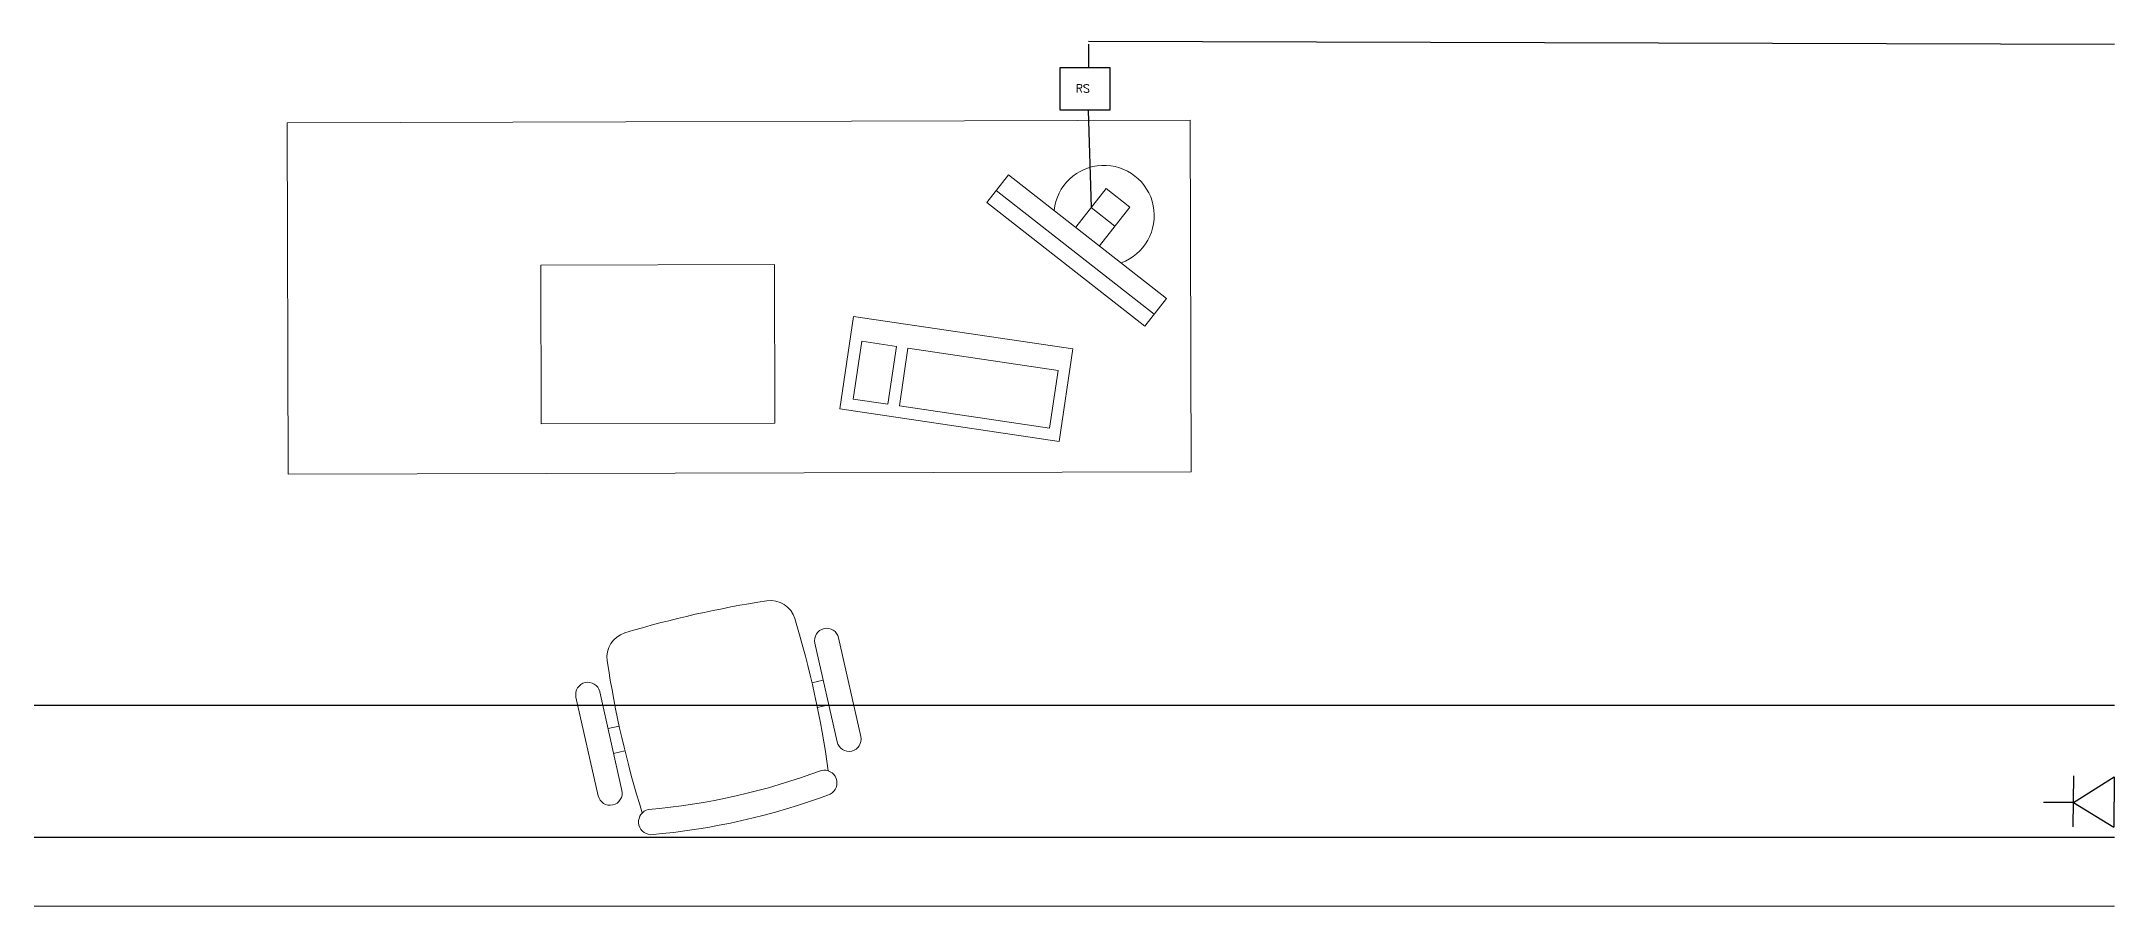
# Model space of a CAD drawing. Extents: x 1009 to 1343, y -172900 to 201.
# Drawn here: x 1227.597 to 1231.729, y 136.144 to 137.867 of the extents above; entities that cross this region are included whole.
import ezdxf

# ---------------------------------------------------------------- set-up
doc = ezdxf.new("R2010")
doc.units = 0
doc.header["$LTSCALE"] = 0.5
doc.layers.get('0').update_dxf_attribs({"linetype": 'CONTINUOUS'})
doc.layers.add('Cableado', color=100, linetype='CONTINUOUS')
doc.layers.add('Electricidad', color=50, linetype='CONTINUOUS')
doc.layers.add('Equipamiento movil', color=33, linetype='CONTINUOUS', lineweight=9)
doc.layers.add('Tratamiento pisos', color=251, linetype='CONTINUOUS', lineweight=9)
doc.styles.add('Texto 5 mm', font='simplex.shx', dxfattribs={"height": 0.5})

# ---------------------------------------------------------------- blocks, each defined once
blk = doc.blocks.new('RECTANG')
for p, q in [((1, 1), (0, 1)), ((0, 1), (0, 0)), ((1, 0), (1, 1)), ((0, 0), (1, 0))]:
    blk.add_line(p, q)
blk = doc.blocks.new('KEYBOARD', base_point=(60, 294))
for p, xscale, yscale, zscale in [((60, 294), 19, 8, 19), ((61, 295), 13, 5, 13), ((75, 295), 3, 5, 3)]:
    blk.add_blockref('RECTANG', p, dxfattribs=dict(xscale=xscale, yscale=yscale, zscale=zscale))
blk = doc.blocks.new('Silla 1')
at = {"layer": 'Equipamiento movil'}
for p, q in [((-0.1131, 0.2664), (0.0295, 0.409)), ((0.0638, 0.3747), (-0.0788, 0.2321)), ((0.0104, 0.3213), (0.0268, 0.3048)), ((-0.0254, 0.2855), (-0.0091, 0.2693)), ((0.2321, -0.0788), (0.3747, 0.0638)), ((0.409, 0.0295), (0.2664, -0.1131)), ((0.3048, 0.0268), (0.3213, 0.0104)), ((0.2693, -0.0091), (0.2855, -0.0254))]:
    blk.add_line(p, q, dxfattribs=at)
for centre, radius, start, end in [((0.0467, 0.3919), 0.0242, 315, 135), ((0.1468, 0.3964), 0.0255, 61.3631, 224.3749), ((-0.6508, -0.6508), 1.3416, 37.131, 52.869), ((1.4058, -1.1273), 1.9881, 130.2245, 139.1817), ((-0.654, -0.654), 1.2956, 37.1584, 52.8416), ((-0.0959, 0.2492), 0.0242, 135, 315), ((-0.0605, 0.1393), 0.0505, 139.1817, 220.8183), ((0.3964, 0.1468), 0.0255, 225.6251, 28.6369), ((1.4058, 1.4058), 1.9881, 220.8183, 229.1817), ((-1.1273, 1.4058), 1.9881, 310.8183, 319.7755), ((0.3919, 0.0467), 0.0242, 315, 135), ((0.2492, -0.0959), 0.0242, 135, 315), ((0.1393, -0.0605), 0.0505, 229.1817, 310.8183)]:
    blk.add_arc(centre, radius, start, end, dxfattribs=at)

msp = doc.modelspace()

# ---------------------------------------------------------------- linework, layer by layer
at = {"layer": 'Cableado'}
for p, q in [((1231.7287, 137.8609), (1229.6833, 137.8666)), ((1229.6833, 137.861), (1229.6833, 137.8146)), ((1229.6829, 137.73), (1229.689, 137.5359)), ((1231.7287, 136.2812), (1221.0014, 136.2812))]:
    msp.add_line(p, q, dxfattribs=at)
msp.add_lwpolyline([(1229.6269, 137.8146), (1229.7264, 137.8146), (1229.7264, 137.73), (1229.6269, 137.73)], close=True, dxfattribs=at)
at = {"layer": 'Electricidad'}
for p, q in [((1226.2537, 136.5444), (1231.7287, 136.5444)), ((1231.6464, 136.3024), (1231.6474, 136.4037)), ((1231.6469, 136.3505), (1231.7282, 136.4021)), ((1231.6469, 136.3505), (1231.5871, 136.3509)), ((1231.6469, 136.3505), (1231.7272, 136.3016))]:
    msp.add_line(p, q, dxfattribs=at)
msp.add_lwpolyline([(1231.7282, 136.4021), (1231.7272, 136.3016)], dxfattribs=at)
at = {"layer": 'Equipamiento movil'}
for p, q in [((1229.8865, 137.7097), (1228.0865, 137.7047)), ((1228.0865, 137.7047), (1228.0884, 137.0047)), ((1229.8884, 137.0097), (1229.8865, 137.7097)), ((1229.4812, 137.5461), (1229.5243, 137.6012)), ((1229.5243, 137.6012), (1229.8393, 137.3548)), ((1229.8147, 137.3233), (1229.4996, 137.5697)), ((1229.6582, 137.4965), (1229.7187, 137.5738)), ((1229.7659, 137.5369), (1229.7187, 137.5738)), ((1229.7962, 137.2996), (1229.4812, 137.5461)), ((1229.689, 137.5359), (1229.7362, 137.4989)), ((1229.7054, 137.4595), (1229.7659, 137.5369)), ((1228.5918, 137.4214), (1229.0576, 137.4227)), ((1228.5927, 137.1052), (1228.5918, 137.4214)), ((1229.0576, 137.4227), (1229.0585, 137.1065)), ((1229.8393, 137.3548), (1229.7962, 137.2996)), ((1229.0585, 137.1065), (1228.5927, 137.1052)), ((1228.0884, 137.0047), (1229.8884, 137.0097))]:
    msp.add_line(p, q, dxfattribs=at)
msp.add_arc((1229.7146, 137.5199), 0.1, 289.8511, 174.0791, dxfattribs=at)
at = {"layer": 'Tratamiento pisos'}
for p, q in [((1231.7287, 136.5444), (1226.5287, 136.5444)), ((1231.7287, 136.1444), (1226.5287, 136.1444))]:
    msp.add_line(p, q, dxfattribs=at)

# ---------------------------------------------------------------- block references
at = {"layer": 'Equipamiento movil', "xscale": -0.02326153846132684, "yscale": 0.02326153846151868, "zscale": 0.02326153846153847, "rotation": 351.581457680191}
msp.add_blockref('KEYBOARD', (1229.6254, 137.07), dxfattribs=at)
at = {"layer": 'Equipamiento movil', "xscale": -1, "rotation": 147.7055914529652}
msp.add_blockref('Silla 1', (1228.8999, 136.7256), dxfattribs=at)

# ---------------------------------------------------------------- texts
at = {"layer": 'Cableado', "insert": (1229.6582, 137.781), "char_height": 0.01595, "attachment_point": 1, "style": 'Texto 5 mm'}
msp.add_mtext_dynamic_manual_height_columns('RS', width=19.34546, gutter_width=2.5, heights=[0], dxfattribs=at)

doc.saveas('drawing.dxf')
